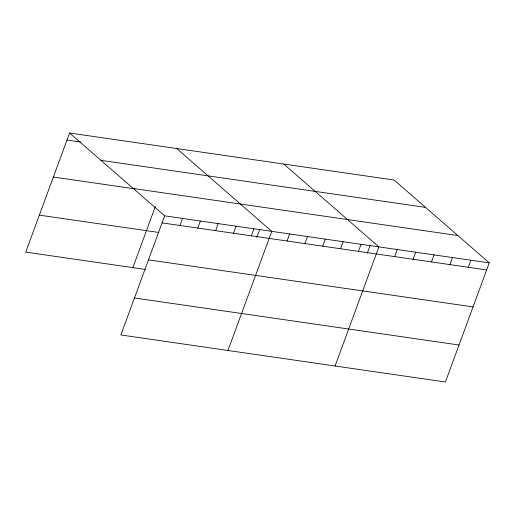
<?xml version="1.0" encoding="UTF-8"?>
<svg xmlns="http://www.w3.org/2000/svg" width="515" height="515" viewBox="0 0 515 515"><rect width="100%" height="100%" fill="white"/><g stroke="black" fill="none" stroke-linecap="round" stroke-linejoin="round"><path stroke-width="0.77" d="M69.577 133.005L164.671 215.843L120.851 334.956L445.423 381.995L489.25 262.888L394.149 180.044L69.577 133.005L25.75 252.112L145.282 269.435M132.857 267.639L155.363 206.476M179.935 225.48L182.522 218.431M197.786 228.068L200.374 221.019M215.637 230.656L218.231 223.607M233.488 233.244L236.082 226.194M251.339 235.831L253.934 228.782M256.811 237.389L259.779 229.33M227.958 350.477L271.785 231.364L176.684 148.526M287.042 241.001L289.636 233.952M304.893 243.589L307.487 236.54M322.744 246.176L325.338 239.127M340.595 248.764L343.19 241.715M358.446 251.352L361.041 244.303M367.169 253.386L370.131 245.327M335.072 366.004L378.892 246.891L283.797 164.053M394.696 256.605L397.284 249.556M413.088 259.27L415.682 252.221M431.48 261.935L434.074 254.886M449.872 264.601L452.466 257.558M468.264 267.272L470.858 260.223M66.982 140.054L80.952 142.076M100.959 160.339L425.532 207.384M133.288 188.503L457.867 235.548M53.373 177.031L134.872 188.844M164.671 215.843L489.25 262.888M162.077 222.892L486.656 269.937M39.359 215.135L158.884 232.458M148.475 259.869L473.053 306.914M134.454 297.973L459.032 345.018"/></g></svg>
